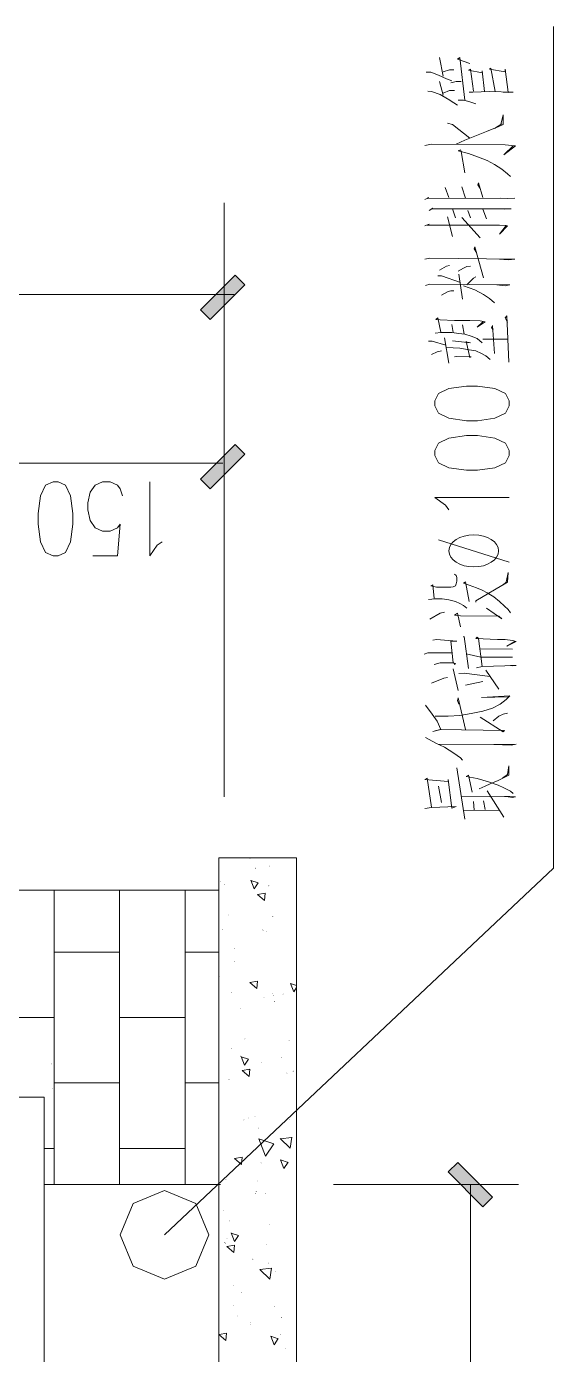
# Model space of a CAD drawing. Header units: millimetres. Extents: x 568 to 57335, y 85 to 28579.
# Drawn here: x 57075.1 to 57113.7, y 28297.2 to 28394.5 of the extents above; entities that cross this region are included whole.
import ezdxf

# ---------------------------------------------------------------- set-up
doc = ezdxf.new("R2010")
doc.units = ezdxf.units.MM

msp = doc.modelspace()

# ---------------------------------------------------------------- hatches: boundary and pattern name
h = msp.add_hatch(color=0)
h.dxf.hatch_style = 2
h.paths.add_polyline_path([(57088.537, 28373.061), (57087.83, 28373.768), (57090.375, 28376.313), (57091.082, 28375.599)])
h = msp.add_hatch(color=0)
h.dxf.hatch_style = 2
h.paths.add_polyline_path([(57088.537, 28360.647), (57087.83, 28361.354), (57090.375, 28363.899), (57091.082, 28363.192)])
h = msp.add_hatch(color=0)
h.dxf.hatch_style = 2
h.paths.add_polyline_path([(57090.429, 28333.587), (57090.4, 28333.615), (57090.429, 28333.643), (57090.457, 28333.615)])
h = msp.add_hatch(color=0)
h.dxf.hatch_style = 2
h.paths.add_polyline_path([(57091.257, 28333.587), (57091.229, 28333.615), (57091.257, 28333.643), (57091.285, 28333.615)])
h = msp.add_hatch(color=0)
h.dxf.hatch_style = 2
h.paths.add_polyline_path([(57091.454, 28333.541), (57091.426, 28333.57), (57091.454, 28333.598), (57091.482, 28333.57)])
h = msp.add_hatch(color=0)
h.dxf.hatch_style = 2
h.paths.add_polyline_path([(57092.563, 28333.587), (57092.535, 28333.615), (57092.563, 28333.643), (57092.592, 28333.615)])
h = msp.add_hatch(color=0)
h.dxf.hatch_style = 2
h.paths.add_polyline_path([(57092.563, 28333.587), (57092.535, 28333.615), (57092.563, 28333.643), (57092.592, 28333.615)])
h = msp.add_hatch(color=0)
h.dxf.hatch_style = 2
h.paths.add_polyline_path([(57094.167, 28333.587), (57094.138, 28333.615), (57094.167, 28333.643), (57094.195, 28333.615)])
h = msp.add_hatch(color=0)
h.dxf.hatch_style = 2
h.paths.add_polyline_path([(57094.562, 28333.587), (57094.533, 28333.615), (57094.562, 28333.643), (57094.59, 28333.615)])
h = msp.add_hatch(color=0)
h.dxf.hatch_style = 2
h.paths.add_polyline_path([(57091.842, 28332.827), (57091.814, 28332.855), (57091.842, 28332.884), (57091.87, 28332.855)])
h = msp.add_hatch(color=0)
h.dxf.hatch_style = 2
h.paths.add_polyline_path([(57091.88, 28332.774), (57091.852, 28332.802), (57091.88, 28332.83), (57091.908, 28332.802)])
h = msp.add_hatch(color=0)
h.dxf.hatch_style = 2
h.paths.add_polyline_path([(57092.89, 28332.972), (57092.862, 28333), (57092.89, 28333.028), (57092.918, 28333)])
h = msp.add_hatch(color=0)
h.dxf.hatch_style = 2
h.paths.add_polyline_path([(57094.873, 28332.668), (57094.845, 28332.696), (57094.873, 28332.724), (57094.901, 28332.696)])
h = msp.add_hatch(color=0)
h.dxf.hatch_style = 2
h.paths.add_polyline_path([(57094.873, 28332.668), (57094.845, 28332.696), (57094.873, 28332.724), (57094.901, 28332.696)])
h = msp.add_hatch(color=0)
h.dxf.hatch_style = 2
h.paths.add_polyline_path([(57089.175, 28332.508), (57089.147, 28332.536), (57089.175, 28332.564), (57089.203, 28332.536)])
h = msp.add_hatch(color=0)
h.dxf.hatch_style = 2
h.paths.add_polyline_path([(57089.175, 28332.508), (57089.147, 28332.536), (57089.175, 28332.564), (57089.203, 28332.536)])
h = msp.add_hatch(color=0)
h.dxf.hatch_style = 2
h.paths.add_polyline_path([(57089.175, 28331.619), (57089.147, 28331.647), (57089.175, 28331.676), (57089.203, 28331.647)])
h = msp.add_hatch(color=0)
h.dxf.hatch_style = 2
h.paths.add_polyline_path([(57089.319, 28331.855), (57089.291, 28331.883), (57089.319, 28331.911), (57089.347, 28331.883)])
h = msp.add_hatch(color=0)
h.dxf.hatch_style = 2
h.paths.add_polyline_path([(57089.585, 28331.642), (57089.557, 28331.67), (57089.585, 28331.698), (57089.613, 28331.67)])
h = msp.add_hatch(color=0)
h.dxf.hatch_style = 2
h.paths.add_polyline_path([(57089.175, 28331.042), (57089.147, 28331.07), (57089.175, 28331.098), (57089.203, 28331.07)])
h = msp.add_hatch(color=0)
h.dxf.hatch_style = 2
h.paths.add_polyline_path([(57089.175, 28331.042), (57089.147, 28331.07), (57089.175, 28331.098), (57089.203, 28331.07)])
h = msp.add_hatch(color=0)
h.dxf.hatch_style = 2
h.paths.add_polyline_path([(57092.837, 28331.528), (57092.809, 28331.556), (57092.837, 28331.584), (57092.865, 28331.556)])
h = msp.add_hatch(color=0)
h.dxf.hatch_style = 2
h.paths.add_polyline_path([(57089.175, 28328.717), (57089.147, 28328.745), (57089.175, 28328.773), (57089.203, 28328.745)])
h = msp.add_hatch(color=0)
h.dxf.hatch_style = 2
h.paths.add_polyline_path([(57089.175, 28328.717), (57089.147, 28328.745), (57089.175, 28328.773), (57089.203, 28328.745)])
h = msp.add_hatch(color=0)
h.dxf.hatch_style = 2
h.paths.add_polyline_path([(57089.175, 28328.717), (57089.147, 28328.745), (57089.175, 28328.773), (57089.203, 28328.745)])
h = msp.add_hatch(color=0)
h.dxf.hatch_style = 2
h.paths.add_polyline_path([(57089.882, 28329.393), (57089.853, 28329.421), (57089.882, 28329.449), (57089.91, 28329.421)])
h = msp.add_hatch(color=0)
h.dxf.hatch_style = 2
h.paths.add_polyline_path([(57093.133, 28329.279), (57093.105, 28329.307), (57093.133, 28329.335), (57093.161, 28329.307)])
h = msp.add_hatch(color=0)
h.dxf.hatch_style = 2
h.paths.add_polyline_path([(57094.873, 28328.869), (57094.845, 28328.897), (57094.873, 28328.925), (57094.901, 28328.897)])
h = msp.add_hatch(color=0)
h.dxf.hatch_style = 2
h.paths.add_polyline_path([(57094.873, 28328.869), (57094.845, 28328.897), (57094.873, 28328.925), (57094.901, 28328.897)])
h = msp.add_hatch(color=0)
h.dxf.hatch_style = 2
h.paths.add_polyline_path([(57094.873, 28328.869), (57094.845, 28328.897), (57094.873, 28328.925), (57094.901, 28328.897)])
h = msp.add_hatch(color=0)
h.dxf.hatch_style = 2
h.paths.add_polyline_path([(57089.464, 28328.345), (57089.436, 28328.373), (57089.464, 28328.401), (57089.492, 28328.373)])
h = msp.add_hatch(color=0)
h.dxf.hatch_style = 2
h.paths.add_polyline_path([(57092.358, 28328.292), (57092.33, 28328.32), (57092.358, 28328.348), (57092.386, 28328.32)])
h = msp.add_hatch(color=0)
h.dxf.hatch_style = 2
h.paths.add_polyline_path([(57092.457, 28328.231), (57092.429, 28328.259), (57092.457, 28328.287), (57092.485, 28328.259)])
h = msp.add_hatch(color=0)
h.dxf.hatch_style = 2
h.paths.add_polyline_path([(57092.685, 28328.17), (57092.657, 28328.198), (57092.685, 28328.226), (57092.713, 28328.198)])
h = msp.add_hatch(color=0)
h.dxf.hatch_style = 2
h.paths.add_polyline_path([(57089.175, 28327.137), (57089.147, 28327.165), (57089.175, 28327.193), (57089.203, 28327.165)])
h = msp.add_hatch(color=0)
h.dxf.hatch_style = 2
h.paths.add_polyline_path([(57089.175, 28327.137), (57089.147, 28327.165), (57089.175, 28327.193), (57089.203, 28327.165)])
h = msp.add_hatch(color=0)
h.dxf.hatch_style = 2
h.paths.add_polyline_path([(57090.33, 28326.947), (57090.302, 28326.975), (57090.33, 28327.003), (57090.358, 28326.975)])
h = msp.add_hatch(color=0)
h.dxf.hatch_style = 2
h.paths.add_polyline_path([(57090.33, 28325.967), (57090.302, 28325.995), (57090.33, 28326.023), (57090.358, 28325.995)])
h = msp.add_hatch(color=0)
h.dxf.hatch_style = 2
h.paths.add_polyline_path([(57089.175, 28325.131), (57089.147, 28325.159), (57089.175, 28325.187), (57089.203, 28325.159)])
h = msp.add_hatch(color=0)
h.dxf.hatch_style = 2
h.paths.add_polyline_path([(57089.175, 28324.82), (57089.147, 28324.848), (57089.175, 28324.876), (57089.203, 28324.848)])
h = msp.add_hatch(color=0)
h.dxf.hatch_style = 2
h.paths.add_polyline_path([(57089.213, 28324.858), (57089.185, 28324.886), (57089.213, 28324.914), (57089.241, 28324.886)])
h = msp.add_hatch(color=0)
h.dxf.hatch_style = 2
h.paths.add_polyline_path([(57094.873, 28325.123), (57094.845, 28325.152), (57094.873, 28325.18), (57094.901, 28325.152)])
h = msp.add_hatch(color=0)
h.dxf.hatch_style = 2
h.paths.add_polyline_path([(57094.873, 28325.078), (57094.845, 28325.106), (57094.873, 28325.134), (57094.901, 28325.106)])
h = msp.add_hatch(color=0)
h.dxf.hatch_style = 2
h.paths.add_polyline_path([(57094.873, 28325.078), (57094.845, 28325.106), (57094.873, 28325.134), (57094.901, 28325.106)])
h = msp.add_hatch(color=0)
h.dxf.hatch_style = 2
h.paths.add_polyline_path([(57094.873, 28325.078), (57094.845, 28325.106), (57094.873, 28325.134), (57094.901, 28325.106)])
h = msp.add_hatch(color=0)
h.dxf.hatch_style = 2
h.paths.add_polyline_path([(57090.094, 28323.725), (57090.066, 28323.754), (57090.094, 28323.782), (57090.122, 28323.754)])
h = msp.add_hatch(color=0)
h.dxf.hatch_style = 2
h.paths.add_polyline_path([(57092.48, 28323.368), (57092.452, 28323.397), (57092.48, 28323.425), (57092.508, 28323.397)])
h = msp.add_hatch(color=0)
h.dxf.hatch_style = 2
h.paths.add_polyline_path([(57093.088, 28323.612), (57093.06, 28323.64), (57093.088, 28323.668), (57093.116, 28323.64)])
h = msp.add_hatch(color=0)
h.dxf.hatch_style = 2
h.paths.add_polyline_path([(57093.186, 28323.482), (57093.158, 28323.51), (57093.186, 28323.539), (57093.215, 28323.51)])
h = msp.add_hatch(color=0)
h.dxf.hatch_style = 2
h.paths.add_polyline_path([(57093.255, 28323.049), (57093.227, 28323.077), (57093.255, 28323.106), (57093.283, 28323.077)])
h = msp.add_hatch(color=0)
h.dxf.hatch_style = 2
h.paths.add_polyline_path([(57093.878, 28323.596), (57093.85, 28323.624), (57093.878, 28323.653), (57093.906, 28323.624)])
h = msp.add_hatch(color=0)
h.dxf.hatch_style = 2
h.paths.add_polyline_path([(57089.175, 28322.654), (57089.147, 28322.682), (57089.175, 28322.71), (57089.203, 28322.682)])
h = msp.add_hatch(color=0)
h.dxf.hatch_style = 2
h.paths.add_polyline_path([(57089.175, 28322.654), (57089.147, 28322.682), (57089.175, 28322.71), (57089.203, 28322.682)])
h = msp.add_hatch(color=0)
h.dxf.hatch_style = 2
h.paths.add_polyline_path([(57089.175, 28321.91), (57089.147, 28321.938), (57089.175, 28321.966), (57089.203, 28321.938)])
h = msp.add_hatch(color=0)
h.dxf.hatch_style = 2
h.paths.add_polyline_path([(57089.175, 28321.91), (57089.147, 28321.938), (57089.175, 28321.966), (57089.203, 28321.938)])
h = msp.add_hatch(color=0)
h.dxf.hatch_style = 2
h.paths.add_polyline_path([(57089.175, 28321.91), (57089.147, 28321.938), (57089.175, 28321.966), (57089.203, 28321.938)])
h = msp.add_hatch(color=0)
h.dxf.hatch_style = 2
h.paths.add_polyline_path([(57090.786, 28322.555), (57090.758, 28322.584), (57090.786, 28322.612), (57090.814, 28322.584)])
h = msp.add_hatch(color=0)
h.dxf.hatch_style = 2
h.paths.add_polyline_path([(57089.175, 28321.135), (57089.147, 28321.163), (57089.175, 28321.191), (57089.203, 28321.163)])
h = msp.add_hatch(color=0)
h.dxf.hatch_style = 2
h.paths.add_polyline_path([(57089.175, 28321.135), (57089.147, 28321.163), (57089.175, 28321.191), (57089.203, 28321.163)])
h = msp.add_hatch(color=0)
h.dxf.hatch_style = 2
h.paths.add_polyline_path([(57089.175, 28321.135), (57089.147, 28321.163), (57089.175, 28321.191), (57089.203, 28321.163)])
h = msp.add_hatch(color=0)
h.dxf.hatch_style = 2
h.paths.add_polyline_path([(57094.873, 28321.287), (57094.845, 28321.315), (57094.873, 28321.343), (57094.901, 28321.315)])
h = msp.add_hatch(color=0)
h.dxf.hatch_style = 2
h.paths.add_polyline_path([(57094.873, 28321.287), (57094.845, 28321.315), (57094.873, 28321.343), (57094.901, 28321.315)])
h = msp.add_hatch(color=0)
h.dxf.hatch_style = 2
h.paths.add_polyline_path([(57094.873, 28321.287), (57094.845, 28321.315), (57094.873, 28321.343), (57094.901, 28321.315)])
h = msp.add_hatch(color=0)
h.dxf.hatch_style = 2
h.paths.add_polyline_path([(57091.082, 28320.307), (57091.054, 28320.335), (57091.082, 28320.363), (57091.11, 28320.335)])
h = msp.add_hatch(color=0)
h.dxf.hatch_style = 2
h.paths.add_polyline_path([(57094.326, 28320.193), (57094.298, 28320.221), (57094.326, 28320.249), (57094.354, 28320.221)])
h = msp.add_hatch(color=0)
h.dxf.hatch_style = 2
h.paths.add_polyline_path([(57090.109, 28319.615), (57090.081, 28319.643), (57090.109, 28319.671), (57090.138, 28319.643)])
h = msp.add_hatch(color=0)
h.dxf.hatch_style = 2
h.paths.add_polyline_path([(57090.77, 28319.053), (57090.742, 28319.081), (57090.77, 28319.109), (57090.799, 28319.081)])
h = msp.add_hatch(color=0)
h.dxf.hatch_style = 2
h.paths.add_polyline_path([(57093.764, 28318.939), (57093.736, 28318.967), (57093.764, 28318.995), (57093.792, 28318.967)])
h = msp.add_hatch(color=0)
h.dxf.hatch_style = 2
h.paths.add_polyline_path([(57076.935, 28318.476), (57076.907, 28318.504), (57076.935, 28318.532), (57076.963, 28318.504)])
h = msp.add_hatch(color=0)
h.dxf.hatch_style = 2
h.paths.add_polyline_path([(57089.175, 28318.59), (57089.147, 28318.618), (57089.175, 28318.646), (57089.203, 28318.618)])
h = msp.add_hatch(color=0)
h.dxf.hatch_style = 2
h.paths.add_polyline_path([(57089.175, 28318.172), (57089.147, 28318.2), (57089.175, 28318.228), (57089.203, 28318.2)])
h = msp.add_hatch(color=0)
h.dxf.hatch_style = 2
h.paths.add_polyline_path([(57089.175, 28318.172), (57089.147, 28318.2), (57089.175, 28318.228), (57089.203, 28318.2)])
h = msp.add_hatch(color=0)
h.dxf.hatch_style = 2
h.paths.add_polyline_path([(57091.378, 28318.035), (57091.35, 28318.063), (57091.378, 28318.091), (57091.406, 28318.063)])
h = msp.add_hatch(color=0)
h.dxf.hatch_style = 2
h.paths.add_polyline_path([(57092.282, 28318.567), (57092.254, 28318.595), (57092.282, 28318.623), (57092.31, 28318.595)])
h = msp.add_hatch(color=0)
h.dxf.hatch_style = 2
h.paths.add_polyline_path([(57089.175, 28317.344), (57089.147, 28317.372), (57089.175, 28317.4), (57089.203, 28317.372)])
h = msp.add_hatch(color=0)
h.dxf.hatch_style = 2
h.paths.add_polyline_path([(57089.175, 28317.344), (57089.147, 28317.372), (57089.175, 28317.4), (57089.203, 28317.372)])
h = msp.add_hatch(color=0)
h.dxf.hatch_style = 2
h.paths.add_polyline_path([(57089.92, 28317.344), (57089.891, 28317.372), (57089.92, 28317.4), (57089.948, 28317.372)])
h = msp.add_hatch(color=0)
h.dxf.hatch_style = 2
h.paths.add_polyline_path([(57094.159, 28317.799), (57094.131, 28317.828), (57094.159, 28317.856), (57094.187, 28317.828)])
h = msp.add_hatch(color=0)
h.dxf.hatch_style = 2
h.paths.add_polyline_path([(57094.622, 28317.944), (57094.594, 28317.972), (57094.622, 28318), (57094.65, 28317.972)])
h = msp.add_hatch(color=0)
h.dxf.hatch_style = 2
h.paths.add_polyline_path([(57094.873, 28317.496), (57094.845, 28317.524), (57094.873, 28317.552), (57094.901, 28317.524)])
h = msp.add_hatch(color=0)
h.dxf.hatch_style = 2
h.paths.add_polyline_path([(57077.011, 28316.69), (57076.983, 28316.718), (57077.011, 28316.746), (57077.039, 28316.718)])
h = msp.add_hatch(color=0)
h.dxf.hatch_style = 2
h.paths.add_polyline_path([(57089.175, 28316.166), (57089.147, 28316.194), (57089.175, 28316.222), (57089.203, 28316.194)])
h = msp.add_hatch(color=0)
h.dxf.hatch_style = 2
h.paths.add_polyline_path([(57094.873, 28316.151), (57094.845, 28316.179), (57094.873, 28316.207), (57094.901, 28316.179)])
h = msp.add_hatch(color=0)
h.dxf.hatch_style = 2
h.paths.add_polyline_path([(57094.873, 28316.037), (57094.845, 28316.065), (57094.873, 28316.093), (57094.901, 28316.065)])
h = msp.add_hatch(color=0)
h.dxf.hatch_style = 2
h.paths.add_polyline_path([(57094.873, 28316.037), (57094.845, 28316.065), (57094.873, 28316.093), (57094.901, 28316.065)])
h = msp.add_hatch(color=0)
h.dxf.hatch_style = 2
h.paths.add_polyline_path([(57091.014, 28314.365), (57090.985, 28314.393), (57091.014, 28314.422), (57091.042, 28314.393)])
h = msp.add_hatch(color=0)
h.dxf.hatch_style = 2
h.paths.add_polyline_path([(57091.348, 28314.51), (57091.32, 28314.538), (57091.348, 28314.566), (57091.376, 28314.538)])
h = msp.add_hatch(color=0)
h.dxf.hatch_style = 2
h.paths.add_polyline_path([(57091.827, 28314.624), (57091.798, 28314.652), (57091.827, 28314.68), (57091.855, 28314.652)])
h = msp.add_hatch(color=0)
h.dxf.hatch_style = 2
h.paths.add_polyline_path([(57094.341, 28314.396), (57094.313, 28314.424), (57094.341, 28314.452), (57094.369, 28314.424)])
h = msp.add_hatch(color=0)
h.dxf.hatch_style = 2
h.paths.add_polyline_path([(57094.341, 28314.396), (57094.313, 28314.424), (57094.341, 28314.452), (57094.369, 28314.424)])
h = msp.add_hatch(color=0)
h.dxf.hatch_style = 2
h.paths.add_polyline_path([(57089.175, 28313.689), (57089.147, 28313.717), (57089.175, 28313.745), (57089.203, 28313.717)])
h = msp.add_hatch(color=0)
h.dxf.hatch_style = 2
h.paths.add_polyline_path([(57089.175, 28313.689), (57089.147, 28313.717), (57089.175, 28313.745), (57089.203, 28313.717)])
h = msp.add_hatch(color=0)
h.dxf.hatch_style = 2
h.paths.add_polyline_path([(57092.077, 28313.765), (57092.049, 28313.793), (57092.077, 28313.821), (57092.105, 28313.793)])
h = msp.add_hatch(color=0)
h.dxf.hatch_style = 2
h.paths.add_polyline_path([(57094.873, 28313.704), (57094.845, 28313.732), (57094.873, 28313.761), (57094.901, 28313.732)])
h = msp.add_hatch(color=0)
h.dxf.hatch_style = 2
h.paths.add_polyline_path([(57094.873, 28313.704), (57094.845, 28313.732), (57094.873, 28313.761), (57094.901, 28313.732)])
h = msp.add_hatch(color=0)
h.dxf.hatch_style = 2
h.paths.add_polyline_path([(57094.873, 28313.704), (57094.845, 28313.732), (57094.873, 28313.761), (57094.901, 28313.732)])
h = msp.add_hatch(color=0)
h.dxf.hatch_style = 2
h.paths.add_polyline_path([(57094.873, 28313.704), (57094.845, 28313.732), (57094.873, 28313.761), (57094.901, 28313.732)])
h = msp.add_hatch(color=0)
h.dxf.hatch_style = 2
h.paths.add_polyline_path([(57094.873, 28313.704), (57094.845, 28313.732), (57094.873, 28313.761), (57094.901, 28313.732)])
h = msp.add_hatch(color=0)
h.dxf.hatch_style = 2
h.paths.add_polyline_path([(57094.873, 28313.704), (57094.845, 28313.732), (57094.873, 28313.761), (57094.901, 28313.732)])
h = msp.add_hatch(color=0)
h.dxf.hatch_style = 2
h.paths.add_polyline_path([(57089.175, 28312.36), (57089.147, 28312.388), (57089.175, 28312.416), (57089.203, 28312.388)])
h = msp.add_hatch(color=0)
h.dxf.hatch_style = 2
h.paths.add_polyline_path([(57094.873, 28312.36), (57094.845, 28312.388), (57094.873, 28312.416), (57094.901, 28312.388)])
h = msp.add_hatch(color=0)
h.dxf.hatch_style = 2
h.paths.add_polyline_path([(57092.275, 28311.22), (57092.247, 28311.248), (57092.275, 28311.276), (57092.303, 28311.248)])
h = msp.add_hatch(color=0)
h.dxf.hatch_style = 2
h.paths.add_polyline_path([(57092.275, 28311.22), (57092.247, 28311.248), (57092.275, 28311.276), (57092.303, 28311.248)])
h = msp.add_hatch(color=0)
h.dxf.hatch_style = 2
h.paths.add_polyline_path([(57105.981, 28310.58), (57106.687, 28311.286), (57109.232, 28308.741), (57108.526, 28308.034)])
h = msp.add_hatch(color=0)
h.dxf.hatch_style = 2
h.paths.add_polyline_path([(57089.175, 28310.202), (57089.147, 28310.23), (57089.175, 28310.258), (57089.203, 28310.23)])
h = msp.add_hatch(color=0)
h.dxf.hatch_style = 2
h.paths.add_polyline_path([(57089.175, 28309.754), (57089.147, 28309.782), (57089.175, 28309.81), (57089.203, 28309.782)])
h = msp.add_hatch(color=0)
h.dxf.hatch_style = 2
h.paths.add_polyline_path([(57089.175, 28309.457), (57089.147, 28309.485), (57089.175, 28309.514), (57089.203, 28309.485)])
h = msp.add_hatch(color=0)
h.dxf.hatch_style = 2
h.paths.add_polyline_path([(57089.175, 28309.457), (57089.147, 28309.485), (57089.175, 28309.514), (57089.203, 28309.485)])
h = msp.add_hatch(color=0)
h.dxf.hatch_style = 2
h.paths.add_polyline_path([(57089.175, 28309.207), (57089.147, 28309.235), (57089.175, 28309.263), (57089.203, 28309.235)])
h = msp.add_hatch(color=0)
h.dxf.hatch_style = 2
h.paths.add_polyline_path([(57089.175, 28309.207), (57089.147, 28309.235), (57089.175, 28309.263), (57089.203, 28309.235)])
h = msp.add_hatch(color=0)
h.dxf.hatch_style = 2
h.paths.add_polyline_path([(57089.692, 28310.02), (57089.663, 28310.048), (57089.692, 28310.076), (57089.72, 28310.048)])
h = msp.add_hatch(color=0)
h.dxf.hatch_style = 2
h.paths.add_polyline_path([(57091.978, 28309.89), (57091.95, 28309.919), (57091.978, 28309.947), (57092.007, 28309.919)])
h = msp.add_hatch(color=0)
h.dxf.hatch_style = 2
h.paths.add_polyline_path([(57094.873, 28309.906), (57094.845, 28309.934), (57094.873, 28309.962), (57094.901, 28309.934)])
h = msp.add_hatch(color=0)
h.dxf.hatch_style = 2
h.paths.add_polyline_path([(57094.873, 28309.906), (57094.845, 28309.934), (57094.873, 28309.962), (57094.901, 28309.934)])
h = msp.add_hatch(color=0)
h.dxf.hatch_style = 2
h.paths.add_polyline_path([(57094.873, 28309.906), (57094.845, 28309.934), (57094.873, 28309.962), (57094.901, 28309.934)])
h = msp.add_hatch(color=0)
h.dxf.hatch_style = 2
h.paths.add_polyline_path([(57091.872, 28308.964), (57091.844, 28308.992), (57091.872, 28309.02), (57091.9, 28308.992)])
h = msp.add_hatch(color=0)
h.dxf.hatch_style = 2
h.paths.add_polyline_path([(57091.91, 28309.123), (57091.882, 28309.151), (57091.91, 28309.179), (57091.938, 28309.151)])
h = msp.add_hatch(color=0)
h.dxf.hatch_style = 2
h.paths.add_polyline_path([(57092.571, 28308.971), (57092.543, 28308.999), (57092.571, 28309.027), (57092.599, 28308.999)])
h = msp.add_hatch(color=0)
h.dxf.hatch_style = 2
h.paths.add_polyline_path([(57089.517, 28307.74), (57089.489, 28307.768), (57089.517, 28307.797), (57089.545, 28307.768)])
h = msp.add_hatch(color=0)
h.dxf.hatch_style = 2
h.paths.add_polyline_path([(57089.175, 28307.201), (57089.147, 28307.229), (57089.175, 28307.257), (57089.203, 28307.229)])
h = msp.add_hatch(color=0)
h.dxf.hatch_style = 2
h.paths.add_polyline_path([(57089.935, 28306.965), (57089.907, 28306.993), (57089.935, 28307.022), (57089.963, 28306.993)])
h = msp.add_hatch(color=0)
h.dxf.hatch_style = 2
h.paths.add_polyline_path([(57092.867, 28306.715), (57092.839, 28306.743), (57092.867, 28306.771), (57092.895, 28306.743)])
h = msp.add_hatch(color=0)
h.dxf.hatch_style = 2
h.paths.add_polyline_path([(57094.873, 28307.186), (57094.845, 28307.214), (57094.873, 28307.242), (57094.901, 28307.214)])
h = msp.add_hatch(color=0)
h.dxf.hatch_style = 2
h.paths.add_polyline_path([(57089.175, 28306.13), (57089.147, 28306.158), (57089.175, 28306.186), (57089.203, 28306.158)])
h = msp.add_hatch(color=0)
h.dxf.hatch_style = 2
h.paths.add_polyline_path([(57089.175, 28306.13), (57089.147, 28306.158), (57089.175, 28306.186), (57089.203, 28306.158)])
h = msp.add_hatch(color=0)
h.dxf.hatch_style = 2
h.paths.add_polyline_path([(57089.175, 28306.13), (57089.147, 28306.158), (57089.175, 28306.186), (57089.203, 28306.158)])
h = msp.add_hatch(color=0)
h.dxf.hatch_style = 2
h.paths.add_polyline_path([(57089.175, 28305.963), (57089.147, 28305.991), (57089.175, 28306.019), (57089.203, 28305.991)])
h = msp.add_hatch(color=0)
h.dxf.hatch_style = 2
h.paths.add_polyline_path([(57089.616, 28305.385), (57089.588, 28305.413), (57089.616, 28305.441), (57089.644, 28305.413)])
h = msp.add_hatch(color=0)
h.dxf.hatch_style = 2
h.paths.add_polyline_path([(57089.661, 28305.332), (57089.633, 28305.36), (57089.661, 28305.388), (57089.689, 28305.36)])
h = msp.add_hatch(color=0)
h.dxf.hatch_style = 2
h.paths.add_polyline_path([(57089.775, 28305.651), (57089.747, 28305.679), (57089.775, 28305.707), (57089.803, 28305.679)])
h = msp.add_hatch(color=0)
h.dxf.hatch_style = 2
h.paths.add_polyline_path([(57094.873, 28306.13), (57094.845, 28306.158), (57094.873, 28306.186), (57094.901, 28306.158)])
h = msp.add_hatch(color=0)
h.dxf.hatch_style = 2
h.paths.add_polyline_path([(57094.873, 28306.114), (57094.845, 28306.143), (57094.873, 28306.171), (57094.901, 28306.143)])
h = msp.add_hatch(color=0)
h.dxf.hatch_style = 2
h.paths.add_polyline_path([(57094.873, 28306.114), (57094.845, 28306.143), (57094.873, 28306.171), (57094.901, 28306.143)])
h = msp.add_hatch(color=0)
h.dxf.hatch_style = 2
h.paths.add_polyline_path([(57094.873, 28306.114), (57094.845, 28306.143), (57094.873, 28306.171), (57094.901, 28306.143)])
h = msp.add_hatch(color=0)
h.dxf.hatch_style = 2
h.paths.add_polyline_path([(57094.873, 28306.114), (57094.845, 28306.143), (57094.873, 28306.171), (57094.901, 28306.143)])
h = msp.add_hatch(color=0)
h.dxf.hatch_style = 2
h.paths.add_polyline_path([(57094.873, 28306.114), (57094.845, 28306.143), (57094.873, 28306.171), (57094.901, 28306.143)])
h = msp.add_hatch(color=0)
h.dxf.hatch_style = 2
h.paths.add_polyline_path([(57089.175, 28304.724), (57089.147, 28304.752), (57089.175, 28304.78), (57089.203, 28304.752)])
h = msp.add_hatch(color=0)
h.dxf.hatch_style = 2
h.paths.add_polyline_path([(57089.175, 28304.724), (57089.147, 28304.752), (57089.175, 28304.78), (57089.203, 28304.752)])
h = msp.add_hatch(color=0)
h.dxf.hatch_style = 2
h.paths.add_polyline_path([(57092.655, 28305.218), (57092.627, 28305.246), (57092.655, 28305.274), (57092.683, 28305.246)])
h = msp.add_hatch(color=0)
h.dxf.hatch_style = 2
h.paths.add_polyline_path([(57091.667, 28304.162), (57091.639, 28304.19), (57091.667, 28304.218), (57091.695, 28304.19)])
h = msp.add_hatch(color=0)
h.dxf.hatch_style = 2
h.paths.add_polyline_path([(57092.814, 28303.873), (57092.786, 28303.901), (57092.814, 28303.929), (57092.842, 28303.901)])
h = msp.add_hatch(color=0)
h.dxf.hatch_style = 2
h.paths.add_polyline_path([(57093.316, 28303.288), (57093.288, 28303.316), (57093.316, 28303.344), (57093.344, 28303.316)])
h = msp.add_hatch(color=0)
h.dxf.hatch_style = 2
h.paths.add_polyline_path([(57089.175, 28302.171), (57089.147, 28302.199), (57089.175, 28302.228), (57089.203, 28302.199)])
h = msp.add_hatch(color=0)
h.dxf.hatch_style = 2
h.paths.add_polyline_path([(57089.175, 28302.171), (57089.147, 28302.199), (57089.175, 28302.228), (57089.203, 28302.199)])
h = msp.add_hatch(color=0)
h.dxf.hatch_style = 2
h.paths.add_polyline_path([(57090.223, 28302.247), (57090.195, 28302.275), (57090.223, 28302.304), (57090.252, 28302.275)])
h = msp.add_hatch(color=0)
h.dxf.hatch_style = 2
h.paths.add_polyline_path([(57090.839, 28301.723), (57090.811, 28301.751), (57090.839, 28301.779), (57090.867, 28301.751)])
h = msp.add_hatch(color=0)
h.dxf.hatch_style = 2
h.paths.add_polyline_path([(57094.873, 28302.323), (57094.845, 28302.351), (57094.873, 28302.38), (57094.901, 28302.351)])
h = msp.add_hatch(color=0)
h.dxf.hatch_style = 2
h.paths.add_polyline_path([(57090.239, 28300.789), (57090.211, 28300.817), (57090.239, 28300.845), (57090.267, 28300.817)])
h = msp.add_hatch(color=0)
h.dxf.hatch_style = 2
h.paths.add_polyline_path([(57093.232, 28300.675), (57093.204, 28300.703), (57093.232, 28300.731), (57093.26, 28300.703)])
h = msp.add_hatch(color=0)
h.dxf.hatch_style = 2
h.paths.add_polyline_path([(57089.175, 28300.242), (57089.147, 28300.27), (57089.175, 28300.298), (57089.203, 28300.27)])
h = msp.add_hatch(color=0)
h.dxf.hatch_style = 2
h.paths.add_polyline_path([(57089.175, 28300.242), (57089.147, 28300.27), (57089.175, 28300.298), (57089.203, 28300.27)])
h = msp.add_hatch(color=0)
h.dxf.hatch_style = 2
h.paths.add_polyline_path([(57089.175, 28299.907), (57089.147, 28299.935), (57089.175, 28299.964), (57089.203, 28299.935)])
h = msp.add_hatch(color=0)
h.dxf.hatch_style = 2
h.paths.add_polyline_path([(57089.175, 28299.907), (57089.147, 28299.935), (57089.175, 28299.964), (57089.203, 28299.935)])
h = msp.add_hatch(color=0)
h.dxf.hatch_style = 2
h.paths.add_polyline_path([(57089.175, 28299.907), (57089.147, 28299.935), (57089.175, 28299.964), (57089.203, 28299.935)])
h = msp.add_hatch(color=0)
h.dxf.hatch_style = 2
h.paths.add_polyline_path([(57090.52, 28299.998), (57090.492, 28300.027), (57090.52, 28300.055), (57090.548, 28300.027)])
h = msp.add_hatch(color=0)
h.dxf.hatch_style = 2
h.paths.add_polyline_path([(57091.492, 28299.535), (57091.464, 28299.563), (57091.492, 28299.591), (57091.52, 28299.563)])
h = msp.add_hatch(color=0)
h.dxf.hatch_style = 2
h.paths.add_polyline_path([(57093.764, 28299.884), (57093.736, 28299.913), (57093.764, 28299.941), (57093.792, 28299.913)])
h = msp.add_hatch(color=0)
h.dxf.hatch_style = 2
h.paths.add_polyline_path([(57094.873, 28299.9), (57094.845, 28299.928), (57094.873, 28299.956), (57094.901, 28299.928)])
h = msp.add_hatch(color=0)
h.dxf.hatch_style = 2
h.paths.add_polyline_path([(57091.469, 28299.36), (57091.441, 28299.388), (57091.469, 28299.416), (57091.498, 28299.388)])
h = msp.add_hatch(color=0)
h.dxf.hatch_style = 2
h.paths.add_polyline_path([(57093.711, 28298.631), (57093.683, 28298.659), (57093.711, 28298.687), (57093.739, 28298.659)])
h = msp.add_hatch(color=0)
h.dxf.hatch_style = 2
h.paths.add_polyline_path([(57094.873, 28298.532), (57094.845, 28298.56), (57094.873, 28298.588), (57094.901, 28298.56)])
h = msp.add_hatch(color=0)
h.dxf.hatch_style = 2
h.paths.add_polyline_path([(57094.873, 28298.532), (57094.845, 28298.56), (57094.873, 28298.588), (57094.901, 28298.56)])
h = msp.add_hatch(color=0)
h.dxf.hatch_style = 2
h.paths.add_polyline_path([(57094.873, 28298.532), (57094.845, 28298.56), (57094.873, 28298.588), (57094.901, 28298.56)])
h = msp.add_hatch(color=0)
h.dxf.hatch_style = 2
h.paths.add_polyline_path([(57094.873, 28298.532), (57094.845, 28298.56), (57094.873, 28298.588), (57094.901, 28298.56)])
h = msp.add_hatch(color=0)
h.dxf.hatch_style = 2
h.paths.add_polyline_path([(57094.873, 28298.532), (57094.845, 28298.56), (57094.873, 28298.588), (57094.901, 28298.56)])
h = msp.add_hatch(color=0)
h.dxf.hatch_style = 2
h.paths.add_polyline_path([(57089.175, 28298.38), (57089.147, 28298.408), (57089.175, 28298.436), (57089.203, 28298.408)])
h = msp.add_hatch(color=0)
h.dxf.hatch_style = 2
h.paths.add_polyline_path([(57089.175, 28298.236), (57089.147, 28298.264), (57089.175, 28298.292), (57089.203, 28298.264)])
h = msp.add_hatch(color=0)
h.dxf.hatch_style = 2
h.paths.add_polyline_path([(57089.175, 28298.236), (57089.147, 28298.264), (57089.175, 28298.292), (57089.203, 28298.264)])
h = msp.add_hatch(color=0)
h.dxf.hatch_style = 2
h.paths.add_polyline_path([(57094.06, 28297.628), (57094.032, 28297.656), (57094.06, 28297.684), (57094.088, 28297.656)])
h = msp.add_hatch(color=0)
h.dxf.hatch_style = 2
h.paths.add_polyline_path([(57094.873, 28298.221), (57094.845, 28298.249), (57094.873, 28298.277), (57094.901, 28298.249)])

# ---------------------------------------------------------------- linework, layer by layer
at = {"color": 0, "lineweight": 0}
for points in [[(57113.692, 28332.855), (57113.692, 28394.54)], [(57105.601, 28390.893), (57105.335, 28392.268)], [(57107.196, 28389.145), (57106.824, 28392.268), (57106.664, 28392.154), (57107.569, 28391.82)], [(57104.378, 28391.189), (57104.697, 28391.189), (57105.282, 28390.969), (57105.867, 28390.703), (57106.239, 28390.559)], [(57105.601, 28391.227), (57106.079, 28391.371), (57106.399, 28391.371)], [(57107.834, 28389.814), (57107.622, 28391.409), (57107.462, 28391.341), (57108.473, 28391.151), (57108.473, 28391.303), (57108.632, 28389.776)], [(57109.43, 28389.776), (57109.111, 28391.485), (57109.004, 28391.409), (57110.167, 28391.227), (57110.167, 28391.409), (57110.38, 28389.738)], [(57105.601, 28389.518), (57105.335, 28390.521)], [(57106.186, 28390.407), (57106.558, 28390.521), (57106.93, 28390.521)], [(57104.484, 28389.814), (57104.75, 28389.776), (57105.388, 28389.556), (57105.92, 28389.252), (57105.973, 28389.221), (57106.399, 28388.955), (57106.664, 28388.773)], [(57105.601, 28389.662), (57106.079, 28389.852), (57106.452, 28389.852)], [(57106.718, 28389.145), (57107.09, 28389.145), (57107.303, 28389.107), (57107.569, 28389.031), (57107.781, 28388.955), (57107.994, 28388.879)], [(57107.515, 28389.738), (57107.781, 28389.738), (57109.004, 28389.776), (57110.752, 28389.738), (57110.433, 28389.7), (57110.007, 28389.738)], [(57105.92, 28387.466), (57106.292, 28387.36), (57107.569, 28386.357)], [(57106.558, 28385.909), (57107.196, 28386.205), (57107.941, 28386.501), (57108.792, 28386.836), (57109.688, 28387.208), (57110.007, 28387.36), (57110.007, 28388.067), (57109.848, 28387.36)], [(57109.377, 28387.064), (57109.901, 28387.398)], [(57104.271, 28385.833), (57104.75, 28385.909), (57110.167, 28385.871), (57110.646, 28385.833), (57110.911, 28385.795), (57110.061, 28385.126), (57110.752, 28385.795)], [(57107.196, 28383.827), (57106.93, 28385.385), (57106.877, 28385.499), (57106.718, 28385.423), (57107.462, 28385.24), (57108.207, 28384.974), (57108.845, 28384.716), (57109.377, 28384.42), (57109.901, 28384.085), (57110.326, 28383.751), (57110.539, 28383.561)], [(57106.026, 28382.004), (57105.76, 28382.748)], [(57106.984, 28382.786), (57107.249, 28381.966)], [(57108.526, 28382.004), (57108.207, 28383.083), (57108.154, 28382.931), (57108.313, 28382.672)], [(57089.555, 28381.616), (57089.555, 28338.083)], [(57104.271, 28381.852), (57104.537, 28382.004), (57104.431, 28381.928), (57110.858, 28381.966), (57110.326, 28381.928), (57109.795, 28381.966)], [(57104.59, 28381.069), (57104.856, 28381.221), (57104.75, 28381.183), (57110.592, 28381.183), (57110.114, 28381.145), (57109.688, 28381.183)], [(57106.292, 28379.139), (57105.92, 28380.591)], [(57106.505, 28380.515), (57106.292, 28381.183)], [(57108.313, 28379.063), (57106.984, 28380.553)], [(57107.409, 28381.069), (57107.622, 28380.515)], [(57108.792, 28380.439), (57108.526, 28381.145)], [(57104.271, 28379.922), (57104.59, 28380.066), (57104.431, 28379.99), (57109.741, 28379.99), (57110.22, 28379.952), (57110.326, 28379.922), (57109.741, 28379.322), (57110.22, 28379.952)], [(57108.579, 28376.123), (57107.941, 28378.395), (57107.888, 28378.243), (57108.047, 28377.985)], [(57104.271, 28377.498), (57104.644, 28377.574), (57110.858, 28377.498), (57110.38, 28377.43), (57109.741, 28377.498)], [(57105.335, 28376.685), (57105.867, 28376.982), (57106.079, 28377.02)], [(57106.718, 28376.609), (57107.09, 28376.83), (57107.356, 28376.944), (57107.622, 28376.982)], [(57104.324, 28375.569), (57104.644, 28375.645), (57110.486, 28375.607), (57110.167, 28375.531), (57109.536, 28375.607)], [(57105.229, 28376.275), (57105.494, 28376.275), (57106.877, 28375.789)], [(57107.037, 28374.566), (57106.771, 28376.382)], [(57107.09, 28375.531), (57107.941, 28375.234), (57108.579, 28374.9), (57109.004, 28374.596), (57109.377, 28374.3)], [(57107.356, 28375.607), (57107.834, 28376.085), (57107.994, 28376.199)], [(57045.512, 28374.908), (57090.292, 28374.908)], [(57105.494, 28374.862), (57105.973, 28375.12), (57106.186, 28375.158), (57106.399, 28375.158)], [(57105.441, 28372.142), (57105.229, 28373.183), (57105.069, 28373.077), (57105.388, 28373.039), (57106.452, 28373.001), (57107.569, 28373.001), (57108.313, 28372.963), (57108.685, 28372.887), (57108.1, 28372.514), (57108.526, 28372.887)], [(57106.345, 28372.104), (57106.239, 28372.704)], [(57107.037, 28372.666), (57107.143, 28371.998)], [(57109.377, 28370.585), (57109.217, 28372.628), (57109.164, 28372.476), (57109.27, 28372.294)], [(57110.433, 28369.946), (57110.273, 28373.335), (57110.167, 28373.183), (57110.326, 28372.849)], [(57105.016, 28372.074), (57105.441, 28372.104), (57106.239, 28372.104), (57106.771, 28372.036), (57107.196, 28371.998), (57107.675, 28371.846), (57108.1, 28371.664), (57108.473, 28371.36)], [(57106.026, 28369.878), (57105.707, 28371.732)], [(57108.526, 28371.626), (57108.792, 28371.626), (57110.38, 28371.626)], [(57104.537, 28371.474), (57104.803, 28371.474), (57105.814, 28371.177)], [(57104.75, 28370.509), (57105.175, 28370.691), (57105.494, 28370.767)], [(57105.867, 28371.025), (57106.824, 28370.957), (57107.515, 28370.843), (57107.994, 28370.767), (57108.419, 28370.585), (57108.739, 28370.395), (57109.058, 28370.136)], [(57106.292, 28371.512), (57107.622, 28371.36), (57107.409, 28371.398)], [(57106.452, 28370.319), (57106.558, 28370.357), (57107.675, 28370.319), (57107.569, 28370.281), (57107.303, 28371.474)], [(57044.676, 28362.546), (57089.456, 28362.546)], [(57079.936, 28355.732), (57081.752, 28355.732), (57081.935, 28358.072), (57081.752, 28357.806), (57081.205, 28357.547), (57080.658, 28357.547), (57080.111, 28357.806), (57079.754, 28358.33), (57079.572, 28359.105), (57079.572, 28359.629), (57079.754, 28360.404), (57080.111, 28360.921), (57080.658, 28361.179), (57081.205, 28361.179), (57081.752, 28360.921), (57081.935, 28360.662), (57082.117, 28360.146)], [(57085.019, 28356.772), (57084.654, 28356.514), (57084.115, 28355.732), (57084.115, 28361.179)], [(57106.034, 28359.105), (57105.776, 28359.47), (57105.001, 28360.017), (57110.448, 28360.017)], [(57105.259, 28356.924), (57110.448, 28355.291)], [(57104.963, 28352.617), (57104.856, 28353.627), (57104.697, 28353.551), (57105.122, 28353.437), (57105.494, 28353.437), (57105.814, 28353.437), (57106.186, 28353.437), (57106.345, 28353.475), (57106.505, 28353.551), (57106.558, 28353.695), (57106.611, 28353.885), (57106.611, 28354.144), (57106.558, 28354.296), (57106.452, 28354.41)], [(57107.994, 28352.358), (57107.994, 28352.434), (57110.326, 28353.809), (57110.38, 28354.516), (57110.22, 28353.809), (57110.007, 28353.627)], [(57107.515, 28352.396), (57107.249, 28353.847), (57107.09, 28353.733), (57107.515, 28353.589), (57108.047, 28353.399), (57108.473, 28353.217), (57108.845, 28353.027), (57109.324, 28352.731), (57109.741, 28352.396), (57110.114, 28352.062), (57110.38, 28351.804), (57110.539, 28351.576)], [(57104.537, 28352.548), (57105.016, 28352.586), (57105.548, 28352.586), (57106.026, 28352.51), (57106.505, 28352.396), (57106.824, 28352.252), (57107.09, 28352.1), (57107.356, 28351.91)], [(57104.644, 28351.097), (57105.388, 28351.545), (57105.707, 28351.614)], [(57106.877, 28350.535), (57106.664, 28351.545), (57106.452, 28351.393), (57106.877, 28351.355), (57109.688, 28351.317), (57109.901, 28351.135), (57108.792, 28351.91)], [(57104.963, 28347.785), (57105.388, 28347.898), (57106.399, 28347.898), (57106.452, 28347.785), (57106.505, 28347.861), (57106.345, 28347.898), (57106.186, 28349.494), (57106.611, 28349.494), (57105.122, 28349.608), (57104.856, 28349.57)], [(57107.462, 28347.488), (57107.143, 28349.828), (57107.09, 28349.79)], [(57108.473, 28347.633), (57108.207, 28349.684), (57108.1, 28349.79), (57107.994, 28349.684), (57109.582, 28349.608), (57110.167, 28349.608), (57110.699, 28349.532), (57110.965, 28349.456), (57110.273, 28349.122), (57110.858, 28349.456)], [(57104.218, 28348.529), (57104.484, 28348.643), (57106.239, 28348.643)], [(57107.303, 28348.567), (57108.366, 28348.309), (57110.699, 28348.309)], [(57110.699, 28348.901), (57108.313, 28348.939)], [(57106.718, 28345.885), (57106.345, 28347.45)], [(57106.771, 28347.116), (57107.143, 28347.154), (57109.058, 28346.896), (57108.739, 28347.374), (57109.688, 28345.961)], [(57110.965, 28347.709), (57110.699, 28347.671), (57110.539, 28347.709), (57110.965, 28347.709), (57108.473, 28347.633), (57108.047, 28347.526)], [(57104.75, 28346.409), (57105.654, 28346.782), (57105.92, 28346.82)], [(57107.249, 28346.257), (57108.526, 28346.523)], [(57105.016, 28343.993), (57105.973, 28343.993), (57106.824, 28344.031), (57107.675, 28344.176), (57108.526, 28344.366), (57109.217, 28344.586), (57109.795, 28344.882), (57110.22, 28345.217), (57110.486, 28345.475), (57108.419, 28345.369), (57110.38, 28345.407)], [(57107.249, 28343.021), (57106.718, 28345.331), (57106.664, 28345.141), (57106.771, 28344.882)], [(57104.324, 28344.806), (57104.803, 28344.138), (57105.175, 28343.621), (57105.441, 28343.021), (57104.856, 28342.877), (57105.388, 28343.021), (57110.114, 28342.953), (57110.007, 28342.839), (57108.313, 28343.917)], [(57109.27, 28343.659), (57109.688, 28343.993), (57110.007, 28344.138), (57110.326, 28344.214)], [(57104.324, 28342.428), (57105.069, 28342.018), (57105.707, 28341.722), (57106.399, 28341.273), (57106.877, 28340.939), (57107.037, 28340.757)], [(57105.282, 28341.904), (57110.965, 28341.942), (57110.592, 28341.874), (57109.324, 28341.904)], [(57104.271, 28337.224), (57104.75, 28337.292), (57106.558, 28337.368), (57106.239, 28337.254), (57105.973, 28339.344), (57105.973, 28339.192), (57104.271, 28339.344), (57104.431, 28339.45), (57104.75, 28337.33)], [(57107.196, 28336.441), (57106.611, 28340.195)], [(57107.728, 28338.409), (57107.462, 28339.678), (57107.303, 28339.564), (57108.1, 28339.412), (57108.526, 28339.306), (57109.004, 28339.154), (57109.635, 28338.933), (57110.061, 28338.743), (57110.539, 28338.485), (57110.752, 28338.333)], [(57108.26, 28338.675), (57108.685, 28338.857), (57109.058, 28339.04), (57109.635, 28339.268), (57110.273, 28339.602), (57110.433, 28339.678), (57110.433, 28340.347), (57110.326, 28339.716)], [(57109.954, 28339.45), (57110.326, 28339.716)], [(57105.494, 28337.665), (57105.282, 28338.857)], [(57110.061, 28336.586), (57108.845, 28338.523)], [(57106.984, 28338.075), (57110.114, 28338.113), (57110.486, 28338.113), (57110.911, 28338.075), (57110.699, 28338.037), (57110.22, 28338.113)], [(57107.888, 28337.11), (57107.834, 28337.741)], [(57108.685, 28337.148), (57108.579, 28337.779)], [(57107.09, 28337.072), (57109.688, 28337.11)], [(57085.194, 28305.975), (57113.692, 28332.855)], [(57091.758, 28331.336), (57091.523, 28331.959)], [(57092.062, 28331.769), (57091.523, 28331.951)], [(57091.758, 28331.336), (57092.062, 28331.777)], [(57038.796, 28331.245), (57089.175, 28331.245)], [(57077.11, 28309.66), (57077.11, 28331.245)], [(57081.904, 28309.66), (57081.904, 28331.245)], [(57086.706, 28309.66), (57086.706, 28331.245)], [(57092.571, 28331.017), (57092.009, 28330.918)], [(57092.525, 28330.485), (57092.009, 28330.926)], [(57092.525, 28330.485), (57092.571, 28331.024)], [(57081.904, 28326.701), (57077.11, 28326.701)], [(57089.175, 28326.701), (57086.706, 28326.701)], [(57091.956, 28324.035), (57091.439, 28324.468)], [(57092.009, 28324.567), (57091.447, 28324.46)], [(57091.956, 28324.035), (57092.009, 28324.574)], [(57094.66, 28323.776), (57094.417, 28324.407)], [(57094.873, 28324.247), (57094.425, 28324.399)], [(57094.66, 28323.776), (57094.873, 28324.095)], [(57077.11, 28321.907), (57072.316, 28321.907)], [(57086.706, 28321.907), (57081.904, 28321.907)], [(57091.044, 28318.405), (57090.801, 28319.036)], [(57091.348, 28318.846), (57090.801, 28319.028)], [(57091.447, 28318.116), (57090.877, 28318.01)], [(57091.044, 28318.405), (57091.34, 28318.853)], [(57091.393, 28317.584), (57091.439, 28318.124)], [(57081.904, 28317.106), (57077.11, 28317.106)], [(57089.175, 28317.106), (57086.706, 28317.106)], [(57091.393, 28317.584), (57090.877, 28318.017)], [(57072.787, 28316.065), (57076.381, 28316.065)], [(57076.381, 28263.498), (57076.381, 28316.065)], [(57077.11, 28312.312), (57076.381, 28312.312)], [(57086.706, 28312.312), (57081.904, 28312.312)], [(57092.594, 28311.75), (57092.108, 28313.011)], [(57093.202, 28312.638), (57092.108, 28313.003)], [(57092.594, 28311.75), (57093.194, 28312.646)], [(57094.402, 28312.327), (57093.665, 28313.026)], [(57094.524, 28313.117), (57093.673, 28313.018)], [(57094.402, 28312.327), (57094.524, 28313.125)], [(57090.877, 28311.666), (57090.315, 28311.56)], [(57090.831, 28311.134), (57090.315, 28311.567)], [(57090.831, 28311.134), (57090.877, 28311.674)], [(57093.939, 28310.845), (57093.703, 28311.476)], [(57094.243, 28311.286), (57093.703, 28311.468)], [(57093.939, 28310.845), (57094.243, 28311.294)], [(57076.381, 28309.66), (57089.304, 28309.66)], [(57111.132, 28309.66), (57097.57, 28309.66)], [(57107.607, 28268.786), (57107.607, 28309.66)], [(57090.322, 28305.482), (57090.079, 28306.112)], [(57090.626, 28305.922), (57090.079, 28306.105)], [(57090.322, 28305.482), (57090.618, 28305.93)], [(57090.315, 28305.216), (57089.752, 28305.109)], [(57090.269, 28304.684), (57089.752, 28305.117)], [(57090.269, 28304.684), (57090.315, 28305.223)], [(57092.913, 28302.724), (57092.176, 28303.43)], [(57093.035, 28303.521), (57092.184, 28303.423)], [(57092.913, 28302.724), (57093.035, 28303.529)], [(57089.699, 28298.234), (57089.183, 28298.667)], [(57089.752, 28298.765), (57089.19, 28298.659)], [(57089.699, 28298.234), (57089.745, 28298.765)], [(57093.224, 28297.922), (57092.981, 28298.553)], [(57093.528, 28298.363), (57092.981, 28298.545)], [(57093.224, 28297.922), (57093.521, 28298.37)]]:
    msp.add_lwpolyline(points, dxfattribs=at)
for points in [[(57088.537, 28373.061), (57087.83, 28373.768), (57090.375, 28376.313), (57091.082, 28375.599)], [(57105.001, 28366.74), (57105.259, 28366.193), (57106.034, 28365.829), (57107.333, 28365.646), (57108.116, 28365.646), (57109.407, 28365.829), (57110.19, 28366.193), (57110.448, 28366.74), (57110.448, 28367.097), (57110.19, 28367.644), (57109.407, 28368.009), (57108.116, 28368.191), (57107.333, 28368.191), (57106.034, 28368.009), (57105.259, 28367.644), (57105.001, 28367.097)], [(57088.537, 28360.647), (57087.83, 28361.354), (57090.375, 28363.899), (57091.082, 28363.192)], [(57105.001, 28363.101), (57105.259, 28362.554), (57106.034, 28362.197), (57107.333, 28362.015), (57108.116, 28362.015), (57109.407, 28362.197), (57110.19, 28362.554), (57110.448, 28363.101), (57110.448, 28363.466), (57110.19, 28364.013), (57109.407, 28364.377), (57108.116, 28364.56), (57107.333, 28364.56), (57106.034, 28364.377), (57105.259, 28364.013), (57105.001, 28363.466)], [(57077.391, 28355.732), (57077.931, 28355.99), (57078.295, 28356.772), (57078.478, 28358.072), (57078.478, 28358.847), (57078.295, 28360.146), (57077.931, 28360.921), (57077.391, 28361.179), (57077.027, 28361.179), (57076.48, 28360.921), (57076.115, 28360.146), (57075.933, 28358.847), (57075.933, 28358.072), (57076.115, 28356.772), (57076.48, 28355.99), (57077.027, 28355.732)], [(57089.175, 28244.77), (57089.175, 28333.615), (57094.873, 28333.615), (57094.873, 28244.77)], [(57105.981, 28310.58), (57106.687, 28311.286), (57109.232, 28308.741), (57108.526, 28308.034)], [(57081.942, 28305.975), (57082.899, 28308.27), (57085.194, 28309.227), (57087.488, 28308.27), (57088.438, 28305.975), (57087.488, 28303.681), (57085.194, 28302.731), (57082.899, 28303.681)]]:
    msp.add_lwpolyline(points, close=True, dxfattribs=at)
msp.add_ellipse((57107.853, 28356.108), major_axis=(1.82, 0), ratio=0.649269, start_param=0, end_param=6.283185, dxfattribs=at)

doc.saveas('drawing.dxf')
